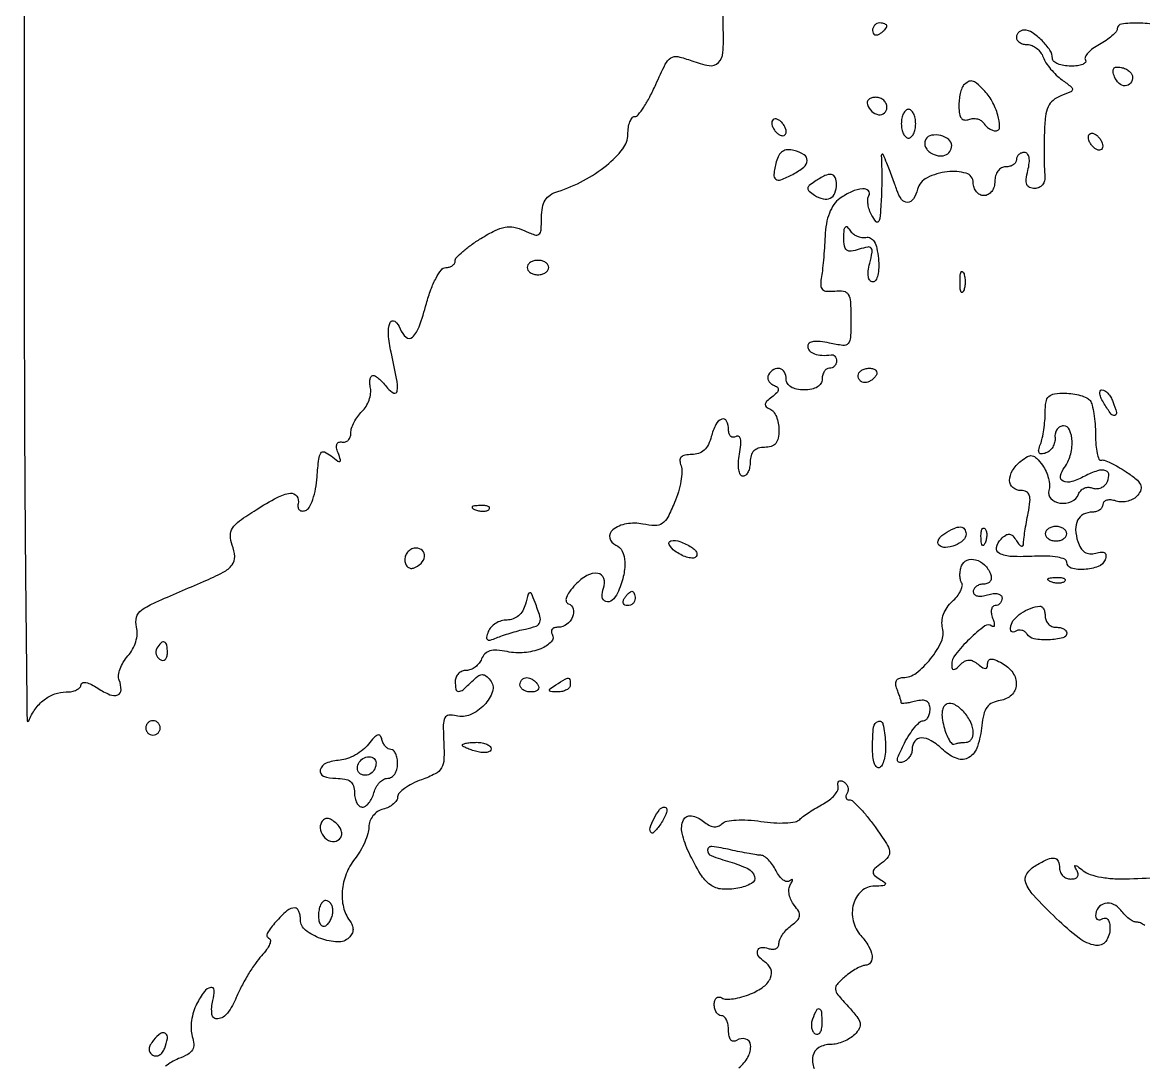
# Model space of a CAD drawing. Extents: x 0 to 4160, y 0 to 3120.
# Drawn here: x -0.1 to 155.7, y 2859.2 to 3004.1 of the extents above; entities that cross this region are included whole.
import ezdxf

# ---------------------------------------------------------------- set-up
doc = ezdxf.new("R2010")
doc.units = 0

msp = doc.modelspace()

# ---------------------------------------------------------------- linework, layer by layer
for points in [[(4159.499279, 606.274193, 0.000001), (4159.667734, 974.478125, 0.000057)], [(757.647081, 3119.740147, 0.000002), (520.492565, 3119.487217, 0.4139)], [(1964.75, 0.149832, 0.000016), (2717.930904, 0.232101, 0.000028), (3351.473438, 0.357111)], [(0.098539, 3009.277706, 0.000418), (0.101183, 2968.5, 0.000868), (0.164607, 2944.44298, 0.001501), (0.31213, 2924.441629, 0.000248), (0.501521, 2907.025806, 0.823733), (0.739662, 2906.982143, -0.062249), (1.634842, 2908.627104, -0.072426), (2.86992, 2909.907682, -0.077477), (4.34149, 2910.719722, -0.087622), (5.928571, 2911, 0.047419), (6.721357, 2911.075355, 0.067405), (7.391518, 2911.300522, 0.087565), (7.84333, 2911.632324, 0.193015), (8, 2912.023053, -0.335728), (8.195903, 2912.281926, -0.122614), (8.684386, 2912.297157, -0.062564), (9.43531, 2912.033381, -0.029326), (10.329826, 2911.519545, 0.044092), (11.999584, 2910.624811, 0.192827), (13.097856, 2910.59976, 0.316078), (13.568012, 2911.286481, 0.088849), (13.309818, 2912.635011, -0.121957), (13.223917, 2913.325938, -0.05545), (13.432737, 2914.218544, -0.050244), (13.876826, 2915.159402, -0.048578), (14.503949, 2916.004364, 0.05593), (15.168438, 2916.92766, 0.055457), (15.614032, 2917.977851, 0.058312), (15.801732, 2919.045769, 0.078479), (15.704708, 2920.021197, -0.130108), (15.708803, 2921.393107, -0.179771), (16.415202, 2922.387857, -0.045917), (18.38061, 2923.476392, -0.002402), (25, 2926.347239, 0.018409), (27.754388, 2927.648091, 0.106065), (28.991018, 2928.667447, 0.181642), (29.362346, 2929.823847, 0.078828), (29.02688, 2931.4293, -0.080261), (28.754709, 2932.750619, -0.160188), (29.041069, 2933.766669, -0.089215), (30.035558, 2934.791557, -0.014703), (32.331082, 2936.338825, -0.019059), (35.246522, 2938.029728, -0.087862), (37.096689, 2938.626841, -0.287356), (37.9756, 2938.231466, -0.206399), (38.17502, 2937.143936, 0.093263), (38.155632, 2936.656298, 0.17241), (38.339205, 2936.310231, 0.172941), (38.699476, 2936.158282, 0.09391), (39.181807, 2936.221656, 0.188153), (39.719366, 2936.665207, 0.043484), (40.209119, 2937.755879, 0.038356), (40.595323, 2939.216677, 0.027167), (40.811007, 2940.899534, -0.008729), (41.03604, 2943.376355, -0.119904), (41.340507, 2944.218979, -0.364188), (41.849587, 2944.369166, -0.06782), (42.748238, 2943.821814, 0.007984), (43.696976, 2943.075505, 0.269779), (43.971479, 2943.041414, 0.387677), (44.067063, 2943.25112, 0.011627), (43.723219, 2944.238004, -0.043015), (43.521299, 2944.96046, -0.137224), (43.564006, 2945.454763, -0.227557), (43.830063, 2945.709863, -0.128316), (44.285988, 2945.738004, 0.126257), (44.748386, 2945.764664, 0.124639), (45.143384, 2946.010539, 0.109895), (45.408124, 2946.445153, 0.082235), (45.5, 2947, -0.080223), (45.610214, 2947.682504, -0.038851), (45.953793, 2948.5, -0.037236), (46.453647, 2949.315342, -0.043957), (47.044828, 2950, 0.06241), (47.608483, 2950.703528, 0.050901), (48.027718, 2951.573437, 0.05271), (48.24906, 2952.469955, 0.086232), (48.221504, 2953.25, -0.037464), (48.132162, 2953.920559, -0.063126), (48.170964, 2954.485938, -0.092839), (48.322602, 2954.86586, -0.256912), (48.566433, 2955, -0.14809), (48.925144, 2954.891375, -0.030153), (49.460276, 2954.485938, -0.029356), (50.047053, 2953.91996, -0.023864), (50.607954, 2953.25, 0.123458), (51.467946, 2952.560484, 0.516443), (51.946474, 2952.836562, 0.071451), (51.861488, 2954.584665, 0.009233), (51.080253, 2958.255326, -0.039599), (50.716123, 2960.680837, -0.112259), (50.976516, 2962.361335, -0.507715), (51.617142, 2962.527568, -0.1304), (52.36383, 2961.494256, 0.120372), (53.184663, 2960.309758, 0.391418), (54.057163, 2960.328054, 0.116171), (54.990878, 2961.777262, 0.018799), (56, 2965, -0.02259), (56.62116, 2966.932253, -0.033999), (57.349224, 2968.544459, -0.036762), (58.082227, 2969.699092, -0.237222), (58.680771, 2970, 0.067866), (59.185026, 2970.068761, 0.084479), (59.612476, 2970.269792, 0.099702), (59.898314, 2970.568202, 0.142231), (60, 2970.918441, -0.193381), (60.191851, 2971.395935, -0.021966), (61.049727, 2972.215856, -0.02401), (62.204786, 2973.132547, -0.017317), (63.573538, 2974.045449, -0.02076), (65.54694, 2975.154632, -0.072311), (66.928284, 2975.621879, -0.096485), (68.161766, 2975.60884, -0.056205), (69.573538, 2975.148447, 0.021696), (71.041834, 2974.554928, 0.250153), (71.636567, 2974.644501, 0.219319), (71.9409, 2975.202558, 0.016867), (72, 2976.954051, -0.043061), (72.121997, 2978.367986, -0.096144), (72.504492, 2979.372461, -0.10978), (73.195457, 2980.079046, -0.067808), (74.25, 2980.578703, 0.045486), (77.848897, 2982.091739, 0.048579), (81.030553, 2984.203532, 0.05413), (83.296295, 2986.495762, 0.169453), (84, 2988.512545, -0.036485), (84.069608, 2989.465189, -0.055073), (84.280004, 2990.26931, -0.072164), (84.587928, 2990.819774, -0.233272), (84.953206, 2991, 0.229453), (85.428238, 2991.23011, 0.021859), (86.203826, 2992.305352, 0.024417), (87.049721, 2993.741309, 0.016765), (87.872094, 2995.443752, -0.010937), (89.194628, 2998.265092, -0.132942), (89.979498, 2999.151793, -0.206252), (90.960094, 2999.32528, -0.032319), (92.880723, 2998.73892, 0.047581), (95.287658, 2998.083564, 0.241323), (96.573845, 2998.485444, 0.183378), (97.217807, 2999.883543, 0.027198), (97.263719, 3003.044069, -0.019205), (97.260959, 3004.94781, -0.072611)], [(157.413886, 3003.772329, 0.035811), (154.958891, 3003.980403, 0.035771), (152.590337, 3003.841563, 0.376612), (152, 3003.16898, -0.181878), (151.848267, 3002.765651, -0.033491), (151.275651, 3002.194412, -0.0321), (150.478322, 3001.584421, -0.024376), (149.534129, 3001.018266, 0.033931), (148.627655, 3000.45092, 0.053487), (147.946794, 2999.836754, 0.071701), (147.569997, 2999.270114, 0.254608), (147.593146, 2998.849286, -0.313075), (147.576019, 2998.527902, -0.129522), (147.212137, 2998.249478, -0.067203), (146.504171, 2998.060149, -0.031787), (145.559017, 2998, -0.039968), (144.579169, 2998.07845, -0.05925), (143.751711, 2998.314732, -0.077926), (143.188833, 2998.661425, -0.219216), (143, 2999.071429, 0.147453), (142.657954, 3000.206061, 0.049993), (141.554893, 3001.554893, 0.049993), (140.206061, 3002.657954, 0.147453), (139.071429, 3003, 0.09221), (138.662416, 3002.923923, 0.096076), (138.314732, 3002.70625, 0.099376), (138.082053, 3002.381541, 0.106313), (138, 3002, 0.151099), (138.117941, 3001.618634, 0.09843), (138.449844, 3001.29375, 0.081424), (138.94588, 3001.074614, 0.063461), (139.531385, 3001, -0.10178), (140.165592, 3000.869549, -0.067544), (140.804674, 3000.485938, -0.064038), (141.351556, 2999.919013, -0.070738), (141.715531, 2999.25, 0.055851), (142.106567, 2998.477529, 0.028082), (142.756942, 2997.597304, 0.027483), (143.539782, 2996.752664, 0.036431), (144.344116, 2996.081249, -0.010052), (145.61624, 2995.12846, -0.252864), (145.785078, 2994.742644, -0.278476), (145.547801, 2994.414484, -0.011816), (144.15997, 2993.863473, 0.083506), (143.083028, 2993.245516, 0.116081), (142.41066, 2992.364917, 0.077418), (142.039323, 2991.004417, 0.021263), (141.884846, 2988.782224, 0.004673), (141.853837, 2987.01442, 0.004653), (141.855809, 2985.243841, 0.004563), (141.88605, 2983.696858, 0.018177), (141.947704, 2982.75, -0.084597), (141.901291, 2982.062628, -0.110417), (141.624458, 2981.498432, -0.117978), (141.150794, 2981.130949, -0.106641), (140.543806, 2981, -0.100165), (139.832707, 2981.143898, -0.204472), (139.444361, 2981.54593, -0.124075), (139.357638, 2982.278626, -0.029215), (139.589356, 2983.5, 0.032626), (139.779363, 2984.540175, 0.076525), (139.749972, 2985.327651, 0.131105), (139.514634, 2985.81387, 0.21819), (139.108408, 2986, 0.089013), (138.685217, 2985.924059, 0.095012), (138.325595, 2985.70625, 0.099907), (138.085003, 2985.381498, 0.110058), (138, 2985, -0.148195), (137.884432, 2984.618646, -0.098894), (137.559375, 2984.29375, -0.082425), (137.073457, 2984.074694, -0.064853), (136.5, 2984, 0.130775), (135.924246, 2983.846791, 0.10214), (135.4375, 2983.416667, 0.08892), (135.111864, 2982.769411, 0.072314), (135, 2982, -0.072314), (134.888136, 2981.230589, -0.08892), (134.5625, 2980.583333, -0.10214), (134.075754, 2980.153209, -0.130775), (133.5, 2980, -0.119195), (132.927879, 2980.138353, -0.100663), (132.440625, 2980.528515, -0.092209), (132.113421, 2981.112026, -0.081973), (132, 2981.799199, 0.333731), (131.020735, 2983.10294, 0.1006), (128.391773, 2983.318565, 0.084683), (125.571035, 2982.484025, 0.217957), (124.25729, 2980.875875, -0.07693), (123.677097, 2979.538537, -0.245805), (122.862006, 2979.065495, -0.252712), (122.027338, 2979.469986, -0.079881), (121.385086, 2980.75, 0.007965), (121.114128, 2981.563406, 0.0041), (120.750372, 2982.573438, 0.004073), (120.35901, 2983.606816, 0.006143), (119.999709, 2984.5, 0.004803), (119.478679, 2985.717543, 0.469341), (119.319259, 2985.763246, 0.255337), (119.213788, 2985.556817, 0.00308), (119.266423, 2984, -0.010053), (119.289691, 2982.828084, -0.005102), (119.274267, 2981.353125, -0.005065), (119.227379, 2979.830811, -0.007539), (119.152776, 2978.5, -0.007899), (119.004799, 2976.800966, -0.171863), (118.793489, 2976.355673, -0.460142), (118.491983, 2976.378386, -0.026446), (117.915469, 2977.25792, -0.046456), (117.569277, 2978.003913, -0.048398), (117.372581, 2978.790874, -0.053382), (117.343042, 2979.501511, -0.122724), (117.504895, 2980.00792, 0.346767), (117.427629, 2980.682688, 0.226308), (116.652472, 2980.960456, 0.08044), (115.08692, 2980.541352, 0.052364), (113.465453, 2979.598397, 0.082257), (112.631295, 2978.747185, 0.058992), (111.999367, 2977.57176, 0.05042), (111.583556, 2976.096248, 0.033601), (111.396253, 2974.348397, -0.006613), (111.310626, 2972.728344, -0.005846), (111.17937, 2971.042967, -0.00588), (111.025486, 2969.527153, -0.017735), (110.871929, 2968.5, 0.052427), (110.793682, 2967.512933, 0.200546), (111.04084, 2966.961688, 0.176947), (111.633533, 2966.708867, 0.039622), (112.75, 2966.73821, -0.066584), (113.978782, 2966.704418, -0.223387), (114.626355, 2966.261367, -0.119), (114.932714, 2965.250731, -0.014362), (115, 2962.908755, -0.01128), (114.940956, 2960.291765, -0.170779), (114.606116, 2959.461664, -0.246263), (113.881607, 2959.183837, -0.02487), (112, 2959.5, 0.025486), (110.731117, 2959.711604, 0.063474), (109.792192, 2959.699871, 0.112318), (109.215074, 2959.480681, 0.251119), (109, 2959.079455, 0.189321), (109.248562, 2958.446525, 0.117852), (109.920819, 2957.998599, 0.081663), (110.962217, 2957.798141, 0.045983), (112.25, 2957.881579, -0.137085), (112.535622, 2957.848335, -0.119953), (112.779687, 2957.671464, -0.101574), (112.943594, 2957.373191, -0.075146), (113, 2957, -0.099038), (112.923658, 2956.618362, -0.097945), (112.70625, 2956.29375, -0.097945), (112.381638, 2956.076342, -0.099038), (112, 2956, 0.148195), (111.618646, 2955.884432, 0.098894), (111.29375, 2955.559375, 0.082425), (111.074694, 2955.073457, 0.064853), (111, 2954.5, -0.140575), (110.822179, 2953.88002, -0.118484), (110.333333, 2953.4, -0.088208), (109.543379, 2953.09863, -0.04716), (108.5, 2953, -0.04716), (107.456621, 2953.09863, -0.088208), (106.666667, 2953.4, -0.118484), (106.177821, 2953.88002, -0.140575), (106, 2954.5, 0.125318), (105.755997, 2955.458251, 0.212443), (105.110188, 2955.952736, 0.201131), (104.280291, 2955.816966, 0.115027), (103.552786, 2955.08541, 0.131168), (103.435792, 2954.697223, 0.121515), (103.522598, 2954.28988, 0.105191), (103.806541, 2953.925093, 0.078815), (104.243769, 2953.661541, -0.070984), (104.770726, 2953.354989, -0.268126), (104.906325, 2953.013767, -0.166028), (104.691344, 2952.59546, -0.028002), (104, 2952, 0.028352), (103.312653, 2951.407148, 0.16468), (103.096401, 2950.987634, 0.267188), (103.230083, 2950.645664, 0.072754), (103.75, 2950.340536, -0.136302), (104.229101, 2949.971461, -0.059938), (104.632812, 2949.272428, -0.053038), (104.907335, 2948.378718, -0.048049), (105, 2947.416667, -0.048265), (104.890621, 2946.286207, -0.125255), (104.543103, 2945.552083, -0.145999), (103.926783, 2945.13986, -0.07503), (103, 2945, 0.072254), (102.126841, 2944.873159, 0.124864), (101.5, 2944.5, 0.124864), (101.126841, 2943.873159, 0.072254), (101, 2943, -0.04874), (100.925213, 2942.234616, -0.06874), (100.70206, 2941.5875, -0.088924), (100.373019, 2941.151706, -0.188873), (99.985738, 2941, -0.281859), (99.624855, 2941.220993, -0.080049), (99.413951, 2941.874637, -0.053524), (99.369205, 2942.859302, -0.02822), (99.51341, 2944.07612, 0.019703), (99.689007, 2945.369074, 0.073133), (99.647666, 2946.188302, 0.218069), (99.404835, 2946.524277, 0.27383), (99.027673, 2946.517103, -0.13402), (98.63733, 2946.401841, -0.190489), (98.301879, 2946.526499, -0.142334), (98.075552, 2946.890916, -0.068355), (98, 2947.440983, 0.109997), (97.728401, 2948.660621, 0.394992), (97.053303, 2948.930426, 0.185003), (96.207981, 2948.161626, 0.055305), (95.589356, 2946.5, -0.054292), (95.18437, 2945.405449, -0.091206), (94.597088, 2944.624468, -0.102396), (93.824219, 2944.161144, -0.084188), (92.873959, 2944, 0.044673), (91.939283, 2943.916324, 0.158344), (91.415566, 2943.635193, 0.205273), (91.234753, 2943.153568, 0.080329), (91.383076, 2942.444103, -0.105168), (91.515206, 2941.608589, -0.030011), (91.366713, 2940.296892, -0.028793), (91.015706, 2938.799822, -0.026983), (90.488956, 2937.319325, -0.021534), (89.543164, 2935.30428, -0.123844), (88.764726, 2934.431518, -0.157962), (87.763503, 2934.14069, -0.041712), (86.08611, 2934.332778, 0.091414), (83.789948, 2934.367395, 0.122996), (81.891858, 2933.53789, 0.291151), (81.481257, 2932.403856, 0.251388), (82.321192, 2931.430242, -0.196437), (83.208975, 2930.595956, -0.098215), (83.57043, 2929.070917, -0.070921), (83.356989, 2927.039523, -0.043256), (82.567713, 2924.755744, -0.107051), (81.823187, 2923.739949, -0.27068), (80.957627, 2923.56781, -0.295953), (80.442853, 2924.227078, -0.113957), (80.611848, 2925.430874, 0.167167), (80.659539, 2926.787602, 0.295251), (79.83493, 2927.48283, 0.161756), (78.30895, 2927.18231, 0.076547), (76.715966, 2925.9255, 0.026106), (75.88442, 2924.933881, 0.073658), (75.45311, 2924.141687, 0.152281), (75.425766, 2923.587291, 0.2543), (75.736379, 2923.25454, -0.254408), (76.388632, 2922.555515, -0.166362), (76.301648, 2921.430336, -0.129278), (75.485965, 2920.387949, -0.163863), (74.333994, 2920, 0.067716), (73.821259, 2919.930239, 0.141343), (73.480938, 2919.720988, 0.1907), (73.363575, 2919.410899, 0.135449), (73.468991, 2919.050173, -0.344515), (73.350448, 2917.976714, -0.106383), (71.900661, 2917.015879, -0.071557), (69.59384, 2916.474679, -0.071362), (67.225773, 2916.604845, 0.030681), (65.801792, 2916.799786, 0.088102), (64.812716, 2916.699507, 0.127509), (64.133789, 2916.301311, 0.105463), (63.675296, 2915.596218, -0.076483), (63.326665, 2914.986014, -0.064855), (62.792855, 2914.468889, -0.066802), (62.162592, 2914.119164, -0.093567), (61.531385, 2914, 0.096942), (60.946902, 2913.885603, 0.097427), (60.449844, 2913.559375, 0.098422), (60.117025, 2913.072412, 0.101174), (60, 2912.5, 0.045608), (60.101139, 2911.393522, 0.358391), (60.467971, 2911.084399, 0.184745), (61.091889, 2911.314556, 0.016658), (62.329264, 2912.472121, -0.032543), (63.143001, 2913.186307, -0.148347), (63.725593, 2913.406081, -0.183181), (64.260118, 2913.242977, -0.054946), (64.882686, 2912.641355, -0.257458), (65.180612, 2911.081752, -0.112278), (64.063474, 2909.213156, -0.097988), (62.101779, 2907.833345, -0.169963), (60.138275, 2907.674091, 0.081856), (59.107684, 2907.769621, 0.268845), (58.563469, 2907.400341, 0.113718), (58.343959, 2906.431798, 0.011856), (58.408015, 2904.086119, -0.020735), (58.43136, 2901.641327, -0.125136), (58.082346, 2900.431665, -0.143968), (57.221007, 2899.621235, -0.030512), (55.30855, 2898.79461, 0.029571), (54.041775, 2898.249895, 0.039557), (52.971887, 2897.602308, 0.044362), (52.216758, 2896.950579, 0.194939), (52, 2896.415743, -0.146881), (51.852555, 2895.924653, -0.070455), (51.4125, 2895.426982, -0.060604), (50.76498, 2894.99808, -0.052094), (50, 2894.710251, 0.0816), (49.216837, 2894.36181, 0.077914), (48.572016, 2893.776603, 0.079472), (48.146993, 2893.033772, 0.090519), (48, 2892.228478, -0.073068), (47.864005, 2891.302834, -0.030567), (47.427297, 2890.11703, -0.029432), (46.796573, 2888.884008, -0.033724), (46.050374, 2887.79117, 0.073476), (44.852039, 2885.697402, 0.072611), (44.304156, 2883.338033, 0.077465), (44.46698, 2881.062036, 0.106168), (45.334538, 2879.207618, -0.066296), (45.692221, 2878.578149, -0.105935), (45.798432, 2877.971247, -0.110538), (45.645687, 2877.392441, -0.076952), (45.245118, 2876.845118, -0.211521), (43.687107, 2876.243507, -0.076038), (41.304206, 2876.726989, -0.077215), (39.207456, 2877.889078, -0.230988), (38.504241, 2879.320743, 0.043275), (38.447532, 2879.955841, 0.062355), (38.280933, 2880.494215, 0.081141), (38.037101, 2880.861095, 0.204634), (37.75, 2880.988823, 0.182973), (36.612458, 2880.577397, 0.036547), (35.053561, 2879.028912, 0.041033), (33.877175, 2877.427832, 0.483268), (34.106175, 2876.797942, -0.318492), (34.321519, 2876.504062, -0.101343), (34.215254, 2875.940239, -0.059655), (33.792102, 2875.179198, -0.030861), (33.099686, 2874.337375, 0.034996), (32.228479, 2873.260165, 0.016213), (31.244976, 2871.751377, 0.01597), (30.31, 2870.092788, 0.021403), (29.576967, 2868.529965, -0.058208), (28.353393, 2866.353062, -0.206644), (27.006123, 2865.554787, -0.415161), (26.192227, 2866.186027, -0.095258), (26.319262, 2868.112859, 0.066352), (26.497404, 2869.550699, 0.475996), (26.022636, 2869.929185, 0.185621), (25.137543, 2869.346063, 0.032457), (24.063772, 2867.61916, 0.050911), (23.625537, 2866.552015, 0.038758), (23.36138, 2865.315416, 0.039731), (23.296445, 2864.104067, 0.070483), (23.461934, 2863.119936, -0.061663), (23.666817, 2862.020021, -0.153802), (23.47128, 2861.235351, -0.12808), (22.827084, 2860.614944, -0.03714), (21.567141, 2860.025527, 0.040266), (20.583671, 2859.557944, 0.048183), (19.7496, 2858.961751, 0.055209)], [(99.406078, 2858.747461, 0.098534), (100.692306, 2860.250435, 0.148135), (101.06164, 2861.923411, 0.316168), (100.379817, 2862.750713, 0.208607), (99.111803, 2862.569098, -0.14696), (98.661587, 2862.44849, -0.218283), (98.301562, 2862.626824, -0.127254), (98.070807, 2863.132754, -0.04372), (98, 2863.940983, 0.0466), (97.926392, 2864.729059, 0.066561), (97.70625, 2865.395164, 0.086673), (97.381985, 2865.844577, 0.195654), (97, 2866, -0.153634), (96.618621, 2866.120018, -0.097988), (96.29375, 2866.457961, -0.080552), (96.074545, 2866.962904, -0.062283), (96, 2867.559017, -0.071041), (96.078282, 2868.107202, -0.146361), (96.31148, 2868.467568, -0.189408), (96.657374, 2868.586591, -0.12835), (97.060357, 2868.462697, 0.13785), (97.662691, 2868.289754, 0.036338), (98.672754, 2868.357548, 0.034042), (99.857175, 2868.607175, 0.029239), (101.060357, 2869.025001, 0.061146), (102.858896, 2870.042484, 0.131964), (103.840726, 2871.278192, 0.201525), (103.854383, 2872.489412, 0.159014), (103, 2873.5, -0.09508), (102.183838, 2874.249979, -0.228989), (102.0345, 2875.03569, -0.304976), (102.542591, 2875.478072, -0.123307), (103.5, 2875.361626, 0.072462), (104.080071, 2875.230854, 0.125091), (104.564638, 2875.314943, 0.155867), (104.88186, 2875.598808, 0.133686), (105, 2876.032769, -0.105652), (105.121213, 2876.600005, -0.044955), (105.502974, 2877.281067, -0.041822), (106.057145, 2877.960305, -0.042898), (106.712253, 2878.531545, 0.037338), (107.564383, 2879.258087, 0.162463), (107.859639, 2879.842185, 0.169687), (107.738537, 2880.471016, 0.041599), (107.126163, 2881.347983, -0.063764), (106.685435, 2882.042641, -0.061893), (106.428468, 2882.832901, -0.067067), (106.385106, 2883.595204, -0.112005), (106.574235, 2884.206195, 0.016796), (106.823297, 2884.673493, 0.148851), (106.860203, 2884.901373, 0.53699), (106.761375, 2884.94914, 0.050261), (106.499585, 2884.755926, -0.233329), (106.100749, 2884.642193, -0.112371), (105.599737, 2884.856662, -0.074404), (105.066253, 2885.381059, -0.0433), (104.589259, 2886.143728, 0.034017), (104.098712, 2886.9614, 0.04036), (103.52622, 2887.656384, 0.044657), (102.95894, 2888.145767, 0.150795), (102.5, 2888.299497, -0.032543), (101.924263, 2888.350845, -0.005558), (100.839063, 2888.531689, -0.006041), (99.567603, 2888.774009, -0.005354), (98.25, 2889.056384, 0.024452), (95.655865, 2889.509515, 0.437052), (95.075888, 2889.020974, 0.32267), (95.577421, 2888.251367, 0.022429), (98.171653, 2887.379703, -0.040296), (100.666478, 2886.441074, -0.211546), (101.60279, 2885.359322, -0.360067), (101.195064, 2884.380592, -0.073933), (99.29181, 2883.713228, -0.066818), (97.081342, 2883.588838, -0.13863), (95.47328, 2884.180802, -0.100123), (94.087002, 2885.68996, -0.02509), (92.495933, 2888.649814, -0.05215), (91.542342, 2891.355389, -0.168148), (91.727327, 2893.22685, -0.344488), (92.822028, 2893.790628, -0.126873), (94.5, 2893, 0.047482), (95.253306, 2892.48703, 0.094995), (95.936028, 2892.265684, 0.120162), (96.543944, 2892.335954, 0.108204), (97.078383, 2892.678383, -0.149074), (97.748582, 2893.035367, -0.033564), (99.045095, 2893.200067, -0.030784), (100.676193, 2893.196319, -0.021695), (102.5, 2893, 0.022036), (104.277249, 2892.809917, 0.02862), (105.914771, 2892.801304, 0.029354), (107.239255, 2892.948468, 0.155242), (107.879815, 2893.279815, -0.038206), (108.401807, 2893.727598, -0.012373), (109.237702, 2894.309217, -0.012256), (110.202362, 2894.912197, -0.013474), (111.165816, 2895.447569, 0.043921), (112.038668, 2896.00462, 0.054476), (112.733618, 2896.671332, 0.064411), (113.162254, 2897.342065, 0.165905), (113.225223, 2897.906083, -0.075431), (113.196449, 2898.334546, -0.208884), (113.336982, 2898.594646, -0.223338), (113.614299, 2898.657859, -0.084759), (113.991535, 2898.505231, -0.088188), (114.345369, 2898.188901, -0.094717), (114.557801, 2897.777358, -0.100026), (114.596908, 2897.33539, -0.111063), (114.457295, 2896.930902, 0.073504), (114.30386, 2896.574795, 0.149857), (114.31514, 2896.273452, 0.18818), (114.48525, 2896.074305, 0.123589), (114.781271, 2896, -0.18696), (115.268403, 2895.811254, -0.017641), (116.201179, 2894.898438, -0.02068), (117.263287, 2893.686437, -0.014805), (118.352146, 2892.25, -0.00948), (119.943032, 2889.924867, -0.100729), (120.366729, 2888.865024, -0.21611), (120.169173, 2888.078702, -0.06656), (119.266729, 2887.210515, 0.021761), (118.323162, 2886.45271, 0.185585), (118.075348, 2885.980907, 0.246898), (118.243304, 2885.544606, 0.038885), (119.004871, 2884.975828, -0.023436), (119.725267, 2884.47167, -0.413109), (119.758691, 2884.215629, -0.21964), (119.444274, 2884.050066, -0.01135), (118.269052, 2884.015313, 0.183751), (116.465055, 2883.314964, 0.143327), (115.353097, 2881.510732, 0.124808), (115.308187, 2879.180983, 0.127307), (116.381479, 2877.130965, -0.050214), (117.45392, 2875.676097, -0.096182), (117.940087, 2874.315167, -0.184298), (117.740965, 2873.39529, -0.253509), (117.011431, 2873, 0.101644), (116.508842, 2872.896763, 0.026355), (115.763951, 2872.529672, 0.025691), (114.941371, 2872.01172, 0.023699), (114.152893, 2871.398882, 0.030585), (113.072736, 2870.35306, 0.215801), (112.85156, 2869.675012, 0.147963), (113.177242, 2868.912299, 0.012512), (114.605582, 2867.291574, -0.018595), (115.832599, 2865.864673, -0.110165), (116.261304, 2864.985266, -0.183975), (116.163712, 2864.23725, -0.073075), (115.535549, 2863.392692, -0.059117), (114.858622, 2862.85936, -0.039012), (113.974906, 2862.409103, -0.039025), (113.032492, 2862.101779, -0.059374), (112.178417, 2862, 0.133242), (110.543113, 2861.556342, 0.211549), (109.709147, 2860.397997, 0.15231), (109.874979, 2858.662211, 0.067344)], [(155.847358, 2878.528773, 0.038102), (155.220333, 2878.890345, 0.112193), (154.737798, 2879, -0.118471), (154.26313, 2879.11407, -0.04178), (153.664313, 2879.485503, -0.038641), (153.04951, 2880.020338, -0.036574), (152.511946, 2880.652775, 0.129321), (151.500927, 2881.474049, 0.161649), (150.305138, 2881.599429, 0.181187), (149.366374, 2880.991679, 0.160807), (149, 2879.881966, 0.117858), (149.079239, 2879.550471, 0.186277), (149.29375, 2879.357263, 0.154201), (149.617617, 2879.338175, 0.076764), (150, 2879.5, -0.188949), (150.37834, 2879.568878, -0.185619), (150.70625, 2879.363078, -0.110482), (150.928232, 2878.870229, -0.050824), (151, 2878.166006, -0.156398), (150.41132, 2876.330047, -0.289883), (149.015254, 2875.762814, -0.119202), (146.701663, 2876.783957, -0.02956), (143.542646, 2879.510445, -0.011812), (140.37503, 2882.737968, -0.098307), (139.298021, 2884.469557, -0.248546), (139.459524, 2885.736593, -0.10776), (140.75, 2886.919901, -0.024314), (142.35575, 2887.753414, -0.140582), (143.291202, 2887.895602, -0.274155), (143.814373, 2887.486498, -0.093265), (144, 2886.5, 0.103052), (144.119235, 2885.927627, 0.098802), (144.457961, 2885.440625, 0.09695), (144.963945, 2885.114295, 0.095165), (145.559017, 2885, 0.066197), (146.166857, 2885.080828, 0.185208), (146.508155, 2885.330022, 0.202208), (146.578047, 2885.725716, 0.079362), (146.367059, 2886.25, -0.030485), (146.096711, 2886.769236, -0.577082), (146.183543, 2886.888905, -0.136662), (146.493378, 2886.766823, -0.008573), (147.274271, 2886.155582, 0.093526), (148.257118, 2885.62531, 0.034006), (149.801275, 2885.246988, 0.030601), (151.675209, 2885.037933, 0.024154), (153.716229, 2885.034629, -0.0054), (158.371476, 2885.201727, -0.076148)]]:
    msp.add_lwpolyline(points, format="xyb")
for points in [[(118, 3002.940983, 0.108972), (118.078288, 3002.586039, 0.182303), (118.29375, 3002.3746, 0.161196), (118.6179, 3002.343488, 0.082592), (119, 3002.5, 0.029505), (119.382774, 3002.768994, 0.035638), (119.70625, 3003.066025, 0.038439), (119.934461, 3003.34829, 0.151918), (120, 3003.559017, 0.210953), (119.92554, 3003.727648, 0.081139), (119.70625, 3003.870461, 0.061769), (119.382849, 3003.967655, 0.042167), (119, 3004, 0.105053), (118.618444, 3003.918938, 0.099167), (118.29375, 3003.688914, 0.09642), (118.076123, 3003.345238, 0.093332)], [(154.127821, 2996.525, -0.162576), (153.850833, 2995.628265, -0.242341), (153.134707, 2995.261463, -0.187152), (152.257045, 2995.604075, -0.116064), (151.626714, 2996.530385, -0.049503), (151.430496, 2997.246378, -0.200672), (151.53038, 2997.677779, -0.228595), (151.893064, 2997.874843, -0.063478), (152.556328, 2997.822649, -0.056686), (153.15046, 2997.626703, -0.064696), (153.657046, 2997.308372, -0.074691), (154.00395, 2996.921862, -0.14082)], [(130.666667, 2995.333333, 0.111534), (130.409254, 2994.925702, 0.030057), (130.195833, 2994.186303, 0.028879), (130.049074, 2993.294845, 0.026362), (130, 2992.364718, 0.03933), (130.078913, 2991.363049, 0.128932), (130.343623, 2990.760096, 0.202772), (130.786801, 2990.517677, 0.11724), (131.398849, 2990.599558, -0.078162), (131.982996, 2990.72431, -0.076891), (132.580711, 2990.66489, -0.081902), (133.099907, 2990.435515, -0.109884), (133.457866, 2990.068174, 0.060989), (133.785184, 2989.659581, 0.051075), (134.220319, 2989.313776, 0.053243), (134.691938, 2989.078313, 0.089405), (135.126405, 2989, 0.417965), (135.668151, 2989.548721, 0.068804), (135.420683, 2991.184085, 0.053437), (134.600874, 2993.154081, 0.071189), (133.439497, 2994.70336, 0.019107), (132.452568, 2995.617611, 0.121994), (131.847794, 2995.921922, 0.192797), (131.313056, 2995.836988, 0.061819)], [(117.284722, 2992.645833, 0.127134), (117.894015, 2991.704935, 0.150742), (118.846681, 2991.251784, 0.217945), (119.65138, 2991.487033, 0.217642), (120, 2992.25, 0.107024), (119.882966, 2992.790504, 0.099487), (119.551215, 2993.250521, 0.095879), (119.05546, 2993.558927, 0.091588), (118.472222, 2993.666667, 0.067552), (117.913207, 2993.590795, 0.110515), (117.493186, 2993.366797, 0.144448), (117.277961, 2993.03382, 0.153349)], [(122, 2990, 0.048028), (122.073693, 2989.234582, 0.068025), (122.29375, 2988.5875, 0.088204), (122.618118, 2988.151477, 0.191087), (123, 2988, 0.191087), (123.381882, 2988.151477, 0.088204), (123.70625, 2988.5875, 0.068025), (123.926307, 2989.234582, 0.048028), (124, 2990, 0.048028), (123.926307, 2990.765418, 0.068025), (123.70625, 2991.4125, 0.088204), (123.381882, 2991.848523, 0.191087), (123, 2992, 0.191087), (122.618118, 2991.848523, 0.088204), (122.29375, 2991.4125, 0.068025), (122.073693, 2990.765418, 0.048028)], [(104, 2990.118034, 0.085235), (104.073533, 2989.689814, 0.053414), (104.29375, 2989.230237, 0.051777), (104.617474, 2988.810561, 0.064269), (105, 2988.5, 0.076764), (105.382383, 2988.338175, 0.154201), (105.70625, 2988.357263, 0.186277), (105.920761, 2988.550471, 0.117858), (106, 2988.881966, 0.085235), (105.926467, 2989.310186, 0.053414), (105.70625, 2989.769763, 0.051777), (105.382526, 2990.189439, 0.064269), (105, 2990.5, 0.076764), (104.617617, 2990.661825, 0.154201), (104.29375, 2990.642737, 0.186277), (104.079239, 2990.449529, 0.117858)], [(150, 2986.881966, -0.117858), (149.920761, 2986.550471, -0.186277), (149.70625, 2986.357263, -0.154201), (149.382383, 2986.338175, -0.076764), (149, 2986.5, -0.064269), (148.617474, 2986.810561, -0.051777), (148.29375, 2987.230237, -0.053414), (148.073533, 2987.689814, -0.085235), (148, 2988.118034, -0.117858), (148.079239, 2988.449529, -0.186277), (148.29375, 2988.642737, -0.154201), (148.617617, 2988.661825, -0.076764), (149, 2988.5, -0.064269), (149.382526, 2988.189439, -0.051777), (149.70625, 2987.769763, -0.053414), (149.926467, 2987.310186, -0.085235)], [(125.40391, 2987.844523, 0.123763), (125.254545, 2987.373868, 0.100778), (125.328482, 2986.848631, 0.090729), (125.615754, 2986.348859, 0.078805), (126.074139, 2985.95418, 0.089283), (127.106162, 2985.547376, 0.132278), (128.071141, 2985.610813, 0.162225), (128.743976, 2986.122647, 0.150835), (129, 2986.952028, 0.229967), (128.59168, 2987.792858, 0.106242), (127.472355, 2988.340417, 0.103795), (126.206751, 2988.38653, 0.214918)], [(104.625914, 2984.677495, 0.0284), (104.277485, 2982.949715, 0.27341), (104.552233, 2982.284279, 0.263257), (105.279244, 2982.18877, 0.026803), (106.914354, 2982.954163, 0.046729), (108.439353, 2983.96376, 0.213347), (108.911454, 2984.888046, 0.278118), (108.488418, 2985.679846, 0.070568), (107.086251, 2986.267194, 0.071724), (106.186386, 2986.368926, 0.136596), (105.496414, 2986.153875, 0.127534), (104.986281, 2985.59904, 0.05856)], [(110, 2981.984687, 0.026218), (109.20424, 2981.400424, 0.218419), (109.012661, 2981.008799, 0.230801), (109.189434, 2980.622109, 0.029212), (109.952254, 2980.065983, 0.08166), (111.148024, 2979.548274, 0.177104), (112.129678, 2979.651676, 0.188244), (112.773567, 2980.352416, 0.093019), (113, 2981.559017, 0.098018), (112.811603, 2982.510812, 0.26576), (112.2877, 2982.917803, 0.149819), (111.391005, 2982.776334, 0.03176)], [(117.091641, 2974.197214, -0.180574), (117.720931, 2974.104981, -0.135637), (118.226432, 2973.612396, -0.079297), (118.592897, 2972.668815, -0.029023), (118.813358, 2971.25, -0.02943), (118.861081, 2969.970373, -0.052747), (118.728058, 2968.928264, -0.075042), (118.447668, 2968.230637, -0.265709), (118.044306, 2968, -0.232069), (117.650054, 2968.193403, -0.124758), (117.428902, 2968.701628, -0.071807), (117.413424, 2969.523482, -0.030351), (117.617116, 2970.610606, 0.016827), (117.942433, 2972.120194, 0.21117), (117.808204, 2972.674406, 0.284804), (117.341548, 2972.85114, 0.02862), (116.136168, 2972.543218, -0.038875), (115.009872, 2972.279954, -0.205304), (114.409423, 2972.43524, -0.196822), (114.092644, 2972.983322, -0.035515), (114.015313, 2974.182612, -0.017188), (114.05774, 2975.217344, -0.15552), (114.22514, 2975.631736, -0.43168), (114.483203, 2975.648087, -0.063536), (114.856954, 2975.197214, 0.080106), (115.278185, 2974.721866, 0.066359), (115.854253, 2974.366064, 0.067625), (116.491478, 2974.178875, 0.09086)], [(70, 2970, 0.148195), (70.115568, 2969.618646, 0.098894), (70.440625, 2969.29375, 0.082425), (70.926543, 2969.074694, 0.064853), (71.5, 2969, 0.064853), (72.073457, 2969.074694, 0.082425), (72.559375, 2969.29375, 0.098894), (72.884432, 2969.618646, 0.148195), (73, 2970, 0.148195), (72.884432, 2970.381354, 0.098894), (72.559375, 2970.70625, 0.082425), (72.073457, 2970.925306, 0.064853), (71.5, 2971, 0.064853), (70.926543, 2970.925306, 0.082425), (70.440625, 2970.70625, 0.098894), (70.115568, 2970.381354, 0.148195)], [(130.662281, 2966.75, -0.174857), (130.474999, 2966.540618, -0.447206), (130.306058, 2966.601562, -0.078554), (130.189089, 2967.10856, -0.017491), (130.157895, 2968, -0.017491), (130.189089, 2968.89144, -0.078554), (130.306058, 2969.398438, -0.447206), (130.474999, 2969.459382, -0.174857), (130.662281, 2969.25, -0.057986), (130.818615, 2968.679992, -0.037979), (130.87034, 2968, -0.037979), (130.818615, 2967.320008, -0.057986)], [(118.5, 2955, -0.06081), (118.193797, 2954.617485, -0.051032), (117.7871, 2954.29375, -0.053229), (117.346558, 2954.073302, -0.089642), (116.940983, 2954, -0.105429), (116.581949, 2954.076556, -0.099231), (116.276414, 2954.29375, -0.096318), (116.071618, 2954.618268, -0.092995), (116, 2955, -0.153634), (116.120018, 2955.381379, -0.097988), (116.457961, 2955.70625, -0.080552), (116.962904, 2955.925455, -0.062283), (117.559017, 2956, -0.066118), (118.110654, 2955.926733, -0.138808), (118.478525, 2955.70625, -0.191142), (118.607943, 2955.379648, -0.139169)], [(151.41655, 2951.356872, -0.023359), (151.914968, 2949.851327, -0.420577), (151.68543, 2949.453433, -0.305166), (151.160953, 2949.63959, -0.019778), (150.203671, 2951.045478, -0.03178), (149.798919, 2951.795782, -0.067431), (149.60642, 2952.425859, -0.130593), (149.646578, 2952.834884, -0.31296), (149.884537, 2953, -0.147285), (150.275462, 2952.882291, -0.058929), (150.706429, 2952.517331, -0.051509), (151.108616, 2951.985515, -0.044569)], [(148.234687, 2951.5, -0.099629), (148.520665, 2950.884623, -0.019958), (148.758058, 2949.692187, -0.020366), (148.924877, 2948.258988, -0.017768), (148.984687, 2946.75, 0.01891), (149.044315, 2945.327718, 0.033493), (149.215814, 2944.166888, 0.039965), (149.458193, 2943.364989, 0.389485), (149.75, 2943.222384, -0.161362), (150.193873, 2943.208303, -0.020362), (151.092637, 2942.836343, -0.022213), (152.152842, 2942.28771, -0.016756), (153.267486, 2941.595917, -0.022304), (154.640758, 2940.587121, -0.108512), (155.241727, 2939.838538, -0.19129), (155.299605, 2939.136526, -0.09957), (154.876303, 2938.350955, -0.088295), (154.292365, 2937.857172, -0.066283), (153.513505, 2937.533888, -0.064987), (152.660426, 2937.421257, -0.077356), (151.858817, 2937.54481, 0.051254), (151.14696, 2937.692754, 0.088707), (150.546028, 2937.647928, 0.131572), (150.150393, 2937.42504, 0.201697), (150, 2937.067388, -0.133974), (149.888941, 2936.660347, -0.100468), (149.576711, 2936.313545, -0.087308), (149.109663, 2936.080182, -0.072426), (148.559017, 2936, 0.119443), (147.311717, 2935.697725, 0.160387), (146.501609, 2934.874243, 0.127978), (146.230578, 2933.56791, 0.064422), (146.531856, 2931.89963, 0.060174), (146.935834, 2931.013017, 0.113147), (147.482605, 2930.4526, 0.12495), (148.178544, 2930.219053, 0.082925), (149.021586, 2930.295394, -0.038833), (149.828841, 2930.440748, -0.179838), (150.279913, 2930.322998, -0.26029), (150.446121, 2929.979183, -0.077009), (150.318193, 2929.386815, -0.21474), (149.368034, 2928.444349, -0.073707), (147.428356, 2928.028628, -0.084379), (145.628902, 2928.217132, -0.336409), (145, 2929.046077, 0.309185), (144.722524, 2929.451902, 0.04794), (143.734574, 2929.731227, 0.03781), (142.303042, 2929.880861, 0.020073), (140.519201, 2929.860209, -0.021024), (137.318542, 2929.829239, -0.111161), (135.631228, 2930.26688, -0.33781), (135.232997, 2931.103949, -0.14549), (135.858307, 2932.258307, -0.046714), (136.518962, 2932.805836, -0.182244), (137.025744, 2932.928859, -0.178523), (137.494312, 2932.687467, -0.044526), (138.026328, 2931.991641, 0.031805), (138.391763, 2931.487652, 0.129326), (138.696853, 2931.268638, 0.352968), (138.895554, 2931.332999, 0.142276), (138.984687, 2931.625, -0.028094), (139.028404, 2932.250446, -0.005895), (139.179096, 2933.3375, -0.006164), (139.384615, 2934.596092, -0.005801), (139.625, 2935.875, 0.020321), (139.878904, 2937.481427, 0.10686), (139.793077, 2938.365385, 0.208138), (139.385656, 2938.829799, 0.110512), (138.625, 2939, -0.177902), (137.515176, 2939.407786, -0.219017), (137.054699, 2940.397872, -0.142802), (137.448423, 2941.769248, -0.078864), (138.608213, 2943.089808, -0.042942), (139.525804, 2943.726897, -0.179433), (140.178029, 2943.836155, -0.157648), (140.795651, 2943.497274, -0.031227), (141.612902, 2942.51471, -0.05078), (142.109824, 2941.666405, -0.044745), (142.450956, 2940.698952, -0.04724), (142.597435, 2939.762456, -0.09228), (142.50484, 2939.01525, 0.276825), (142.77389, 2937.88046, 0.169755), (144.042935, 2937.249224, 0.134095), (145.662426, 2937.479642, 0.201789), (146.636441, 2938.494963, -0.094386), (146.938635, 2938.98278, -0.09673), (147.396703, 2939.320354, -0.098961), (147.938947, 2939.455904, -0.103893), (148.481608, 2939.368684, 0.088065), (149.037268, 2939.261399, 0.079566), (149.6171, 2939.345325, 0.081178), (150.131626, 2939.603164, 0.097981), (150.498985, 2939.998357, 0.121843), (150.855372, 2941.106792, 0.341699), (150.430083, 2941.74207, 0.161017), (149.245105, 2941.745687, 0.043817), (147.5, 2941, -0.047648), (145.695205, 2940.245075, -0.179665), (144.491597, 2940.310845, -0.359185), (144.126211, 2941.028375, -0.10787), (144.68058, 2942.225834, 0.095348), (145.485818, 2943.857822, 0.072886), (145.730045, 2945.837863, 0.092023), (145.39639, 2947.432019, 0.304125), (144.548962, 2948, 0.126658), (144.054064, 2947.872591, 0.110619), (143.652751, 2947.517553, 0.098236), (143.408283, 2946.984953, 0.079879), (143.361111, 2946.357629, -0.082041), (143.308255, 2945.692917, -0.073486), (143.045205, 2945.052568, -0.075879), (142.61866, 2944.533592, -0.098868), (142.09065, 2944.221179, -0.063155), (141.480276, 2944.090417, -0.283773), (141.168452, 2944.248072, -0.197327), (141.101089, 2944.66541, -0.034211), (141.34065, 2945.445338, 0.03813), (141.594098, 2946.294083, 0.01652), (141.806316, 2947.45421, 0.016235), (141.951754, 2948.708675, 0.020741), (142, 2949.871208, -0.037845), (142.109954, 2951.32181, -0.163736), (142.500272, 2952.079105, -0.161178), (143.273136, 2952.453106, -0.036372), (144.75, 2952.539421, -0.032893), (145.856575, 2952.450598, -0.036021), (146.908002, 2952.21783, -0.03873), (147.765697, 2951.887821, -0.123737)], [(62.8125, 2936.316886, 0.051402), (63.359369, 2936.160852, 0.05415), (63.916927, 2936.123424, 0.060344), (64.402231, 2936.202593, 0.126455), (64.729167, 2936.395833, 0.296942), (64.77538, 2936.614691, 0.208169), (64.592839, 2936.799335, 0.077125), (64.112848, 2936.910055, 0.028489), (63.416667, 2936.921053, 0.018894), (62.670344, 2936.862007, 0.168741), (62.37858, 2936.720685, 0.470617), (62.395823, 2936.538436, 0.054073)], [(131, 2932.968615, -0.213623), (130.605974, 2932.088455, -0.085487), (129.461076, 2931.373214, -0.085286), (128.140378, 2931.081097, -0.211292), (127.235832, 2931.430834, -0.194428), (127.095009, 2931.762676, -0.119423), (127.189175, 2932.182889, -0.084794), (127.515633, 2932.633135, -0.052635), (128.02896, 2933.03906, -0.031906), (129.325947, 2933.747819, -0.11552), (130.240387, 2933.939205, -0.236265), (130.781381, 2933.652222, -0.156009)], [(133.683114, 2931.8125, -0.054073), (133.461564, 2931.395823, -0.470617), (133.279315, 2931.37858, -0.168741), (133.137993, 2931.670344, -0.018894), (133.078947, 2932.416667, -0.028489), (133.089945, 2933.112848, -0.077125), (133.200665, 2933.592839, -0.208169), (133.385309, 2933.77538, -0.296942), (133.604167, 2933.729167, -0.126455), (133.797407, 2933.402231, -0.060344), (133.876576, 2932.916927, -0.05415), (133.839148, 2932.359369, -0.051402)], [(142, 2933, 0.148195), (142.115568, 2932.618646, 0.098894), (142.440625, 2932.29375, 0.082425), (142.926543, 2932.074694, 0.064853), (143.5, 2932, 0.064853), (144.073457, 2932.074694, 0.082425), (144.559375, 2932.29375, 0.098894), (144.884432, 2932.618646, 0.148195), (145, 2933, 0.148195), (144.884432, 2933.381354, 0.098894), (144.559375, 2933.70625, 0.082425), (144.073457, 2933.925306, 0.064853), (143.5, 2934, 0.064853), (142.926543, 2933.925306, 0.082425), (142.440625, 2933.70625, 0.098894), (142.115568, 2933.381354, 0.148195)], [(53, 2929.416667, 0.077096), (53.089234, 2928.841384, 0.119977), (53.348828, 2928.414714, 0.144529), (53.735738, 2928.204183, 0.134046), (54.1875, 2928.229167, 0.113253), (55.250696, 2928.877068, 0.165501), (55.742973, 2929.846361, 0.244413), (55.459866, 2930.653027, 0.190724), (54.583333, 2931, 0.099038), (53.979073, 2930.879125, 0.097945), (53.465104, 2930.534896, 0.097945), (53.120875, 2930.020927, 0.099038)], [(92.856763, 2931.109687, -0.057216), (93.313163, 2930.741301, -0.11057), (93.560063, 2930.344988, -0.166144), (93.562786, 2929.987961, -0.175667), (93.345734, 2929.713676, -0.164032), (92.878524, 2929.605066, -0.05163), (92.16589, 2929.749473, -0.045259), (91.350458, 2930.088054, -0.036857), (90.547842, 2930.588676, -0.10721), (89.75565, 2931.481369, -0.502029), (89.991602, 2932.01212, -0.147421), (91.229558, 2931.924327, -0.050355)], [(134.391296, 2927.422681, -0.086733), (134.502155, 2926.856557, -0.150035), (134.371887, 2926.399247, -0.155392), (134.012336, 2926.104232, -0.094986), (133.468615, 2926, 0.070998), (132.907363, 2925.919901, 0.086457), (132.431406, 2925.686455, 0.100282), (132.113203, 2925.339649, 0.136467), (132, 2924.932612, 0.20676), (132.158106, 2924.566615, 0.136392), (132.569758, 2924.350135, 0.086344), (133.210739, 2924.323992, 0.043987), (134, 2924.5, -0.043987), (134.789261, 2924.676008, -0.086344), (135.430242, 2924.649865, -0.136392), (135.841894, 2924.433385, -0.20676), (136, 2924.067388, -0.089554), (135.92642, 2923.659869, -0.095201), (135.715469, 2923.313545, -0.099824), (135.400916, 2923.081838, -0.109407), (135.031385, 2923, 0.214926), (134.714919, 2922.857378, 0.133716), (134.531759, 2922.485938, 0.086433), (134.520546, 2921.920452, 0.048013), (134.690714, 2921.25, -0.022272), (134.887119, 2920.61503, -0.084808), (134.922719, 2920.20322, -0.355616), (134.803697, 2920.079567, -0.215987), (134.598723, 2920.143939, 0.359693), (133.608499, 2920.182743, 0.028745), (131.471845, 2918.350401, 0.031513), (129.514669, 2916.213125, 0.171254), (129, 2914.754545, 0.062868), (129.061884, 2914.264316, 0.34758), (129.259381, 2914.113985, 0.172467), (129.592265, 2914.239278, 0.020963), (130.176206, 2914.776206, -0.060657), (130.800892, 2915.26528, -0.128718), (131.385791, 2915.437937, -0.125475), (131.99033, 2915.303618, -0.05617), (132.676206, 2914.853762, 0.024634), (133.318566, 2914.372027, 0.161054), (133.701379, 2914.264082, 0.313138), (133.924656, 2914.434332, 0.078262), (134, 2914.912739, -0.135056), (134.127124, 2915.374787, -0.252738), (134.450762, 2915.568219, -0.111956), (135.035537, 2915.462183, -0.022262), (136, 2915, -0.116583), (137.489639, 2913.684191, -0.167383), (137.977969, 2912.007899, -0.194953), (137.311705, 2910.567693, -0.154037), (135.75, 2909.819551, 0.074445), (134.653245, 2909.49263, 0.125837), (133.917078, 2908.886692, 0.099268), (133.454825, 2907.889017, 0.034856), (133.192196, 2906.324471, -0.054426), (132.588792, 2903.427809, -0.174622), (131.398898, 2901.894255, -0.23634), (129.774937, 2901.729674, -0.097018), (127.842644, 2902.931973, 0.048032), (126.169362, 2904.214694, 0.136432), (124.772443, 2904.626771, 0.248705), (123.867707, 2904.165084, 0.154058), (123.5, 2903, -0.091239), (123.400099, 2902.457092, -0.069986), (123.108403, 2901.927801, -0.068925), (122.676419, 2901.492061, -0.082775), (122.166903, 2901.222301, -0.166932), (121.662228, 2901.226875, -0.346421), (121.464265, 2901.539876, -0.082548), (121.682103, 2902.33397, -0.011198), (122.442583, 2903.888968, -0.023017), (123.129892, 2905.080309, -0.030921), (123.864988, 2906.086134, -0.031739), (124.550653, 2906.81276, -0.189971), (125.02568, 2907, 0.162649), (125.397331, 2907.124182, 0.096159), (125.713794, 2907.474885, 0.077466), (125.927596, 2907.998336, 0.058352), (126, 2908.616631, 0.088371), (125.876533, 2909.30975, 0.181411), (125.521595, 2909.721454, 0.142059), (124.910009, 2909.857036, 0.047964), (124, 2909.710251, -0.014302), (123.232964, 2909.532937, -0.024927), (122.5875, 2909.436223, -0.02359), (122.101237, 2909.411054, -0.415545), (122, 2909.511832, 0.070775), (121.97114, 2909.714695, 0.006405), (121.821697, 2910.205726, 0.008211), (121.625472, 2910.788722, 0.006329), (121.393011, 2911.418213, -0.064871), (121.233228, 2912.080177, -0.148164), (121.327729, 2912.579899, -0.175742), (121.665804, 2912.889694, -0.09878), (122.218697, 2913, 0.166304), (124.065741, 2913.631816, 0.059224), (126.080315, 2915.614789, 0.059335), (127.564691, 2918.001127, 0.175187), (127.737669, 2919.895153, -0.084052), (127.655631, 2920.824266, -0.067892), (127.869838, 2921.804163, -0.063578), (128.359397, 2922.74964, -0.057681), (129.084896, 2923.57683, 0.039654), (129.758335, 2924.291124, 0.053271), (130.238152, 2925.039278, 0.064936), (130.470974, 2925.709956, 0.191805), (130.387806, 2926.181534, -0.091161), (130.210848, 2926.635409, -0.045997), (130.150538, 2927.248822, -0.043608), (130.204615, 2927.914275, -0.049581), (130.373533, 2928.531028, -0.207523), (131.137955, 2929.310508, -0.16525), (132.325421, 2929.379903, -0.125505), (133.565071, 2928.671981, -0.109386)], [(144.729167, 2926.395833, -0.126455), (144.402231, 2926.202593, -0.060344), (143.916927, 2926.123424, -0.05415), (143.359369, 2926.160852, -0.051402), (142.8125, 2926.316886, -0.054073), (142.395823, 2926.538436, -0.470617), (142.37858, 2926.720685, -0.168741), (142.670344, 2926.862007, -0.018894), (143.416667, 2926.921053, -0.028489), (144.112848, 2926.910055, -0.077125), (144.592839, 2926.799335, -0.208169), (144.77538, 2926.614691, -0.296942)], [(69.761623, 2923.196448, -0.069142), (69.388908, 2922.299534, -0.082681), (68.802304, 2921.598685, -0.087635), (68.051207, 2921.154463, -0.09006), (67.200608, 2921, 0.074324), (66.394933, 2920.879572, 0.064391), (65.615916, 2920.526669, 0.066859), (64.980274, 2920.00474, 0.096143), (64.595648, 2919.388659, 0.036051), (64.359275, 2918.608914, 0.293434), (64.480727, 2918.274721, 0.240164), (64.867022, 2918.204437, 0.026578), (65.738659, 2918.517255, -0.016685), (66.574027, 2918.835841, -0.008482), (67.643544, 2919.18318, -0.008416), (68.760091, 2919.504518, -0.012455), (69.75, 2919.745173, 0.031419), (71.245858, 2920.169474, 0.224246), (71.766393, 2920.684834, 0.166071), (71.783059, 2921.515434, 0.015986), (71.097719, 2923.446448, 0.007853), (70.591724, 2924.681913, 0.351305), (70.362621, 2924.80432, 0.283665), (70.150092, 2924.611126, 0.006108)], [(85, 2924, -0.105053), (84.918938, 2923.618444, -0.099167), (84.688914, 2923.29375, -0.09642), (84.345238, 2923.076123, -0.093332), (83.940983, 2923, -0.108972), (83.586039, 2923.078288, -0.182303), (83.3746, 2923.29375, -0.161196), (83.343488, 2923.6179, -0.082592), (83.5, 2924, -0.029505), (83.768994, 2924.382774, -0.035638), (84.066025, 2924.70625, -0.038439), (84.34829, 2924.934461, -0.151918), (84.559017, 2925, -0.210953), (84.727648, 2924.92554, -0.081139), (84.870461, 2924.70625, -0.061769), (84.967655, 2924.382849, -0.042167)], [(142, 2921.5, 0.099038), (142.114514, 2920.927543, 0.097945), (142.440625, 2920.440625, 0.097945), (142.927543, 2920.114514, 0.099038), (143.5, 2920, -0.050153), (144.073986, 2919.94228, -0.070131), (144.559375, 2919.770319, -0.090271), (144.885911, 2919.516597, -0.184599), (145, 2919.218108, -0.346945), (144.44457, 2918.514001, -0.050348), (142.507153, 2918.252062, -0.048359), (140.455273, 2918.381229, -0.217776), (139.480461, 2919.031615, 0.094403), (139.171523, 2919.368722, 0.096735), (138.762804, 2919.565076, 0.098957), (138.318117, 2919.59077, 0.103875), (137.906125, 2919.441982, -0.1082), (137.564108, 2919.321762, -0.240785), (137.311893, 2919.413863, -0.177582), (137.18799, 2919.709723, -0.062501), (137.225223, 2920.17567, -0.130984), (137.678142, 2921.078304, -0.061365), (138.665857, 2921.949271, -0.057484), (139.937235, 2922.619673, -0.069353), (141.25, 2922.929715, -0.200026), (141.535988, 2922.840809, -0.098173), (141.779687, 2922.538729, -0.072611), (141.944868, 2922.069008, -0.048333)], [(18.542705, 2917.069098, 0.108373), (18.401101, 2916.665803, 0.099685), (18.434921, 2916.22714, 0.095498), (18.639411, 2915.820631, 0.090427), (18.983688, 2915.510081, 0.136093), (19.36964, 2915.397824, 0.190788), (19.701458, 2915.524436, 0.140899), (19.925389, 2915.890269, 0.067432), (20, 2916.440983, 0.039415), (19.914842, 2917.519563, 0.25701), (19.592818, 2917.933879, 0.315493), (19.13314, 2917.838655, 0.050477)], [(71.5, 2912, -0.139169), (71.607943, 2911.620352, -0.191142), (71.478525, 2911.29375, -0.138808), (71.110654, 2911.073267, -0.066118), (70.559017, 2911, -0.062283), (69.962904, 2911.074545, -0.080552), (69.457961, 2911.29375, -0.097988), (69.120018, 2911.618621, -0.153634), (69, 2912, -0.092995), (69.071618, 2912.381732, -0.096318), (69.276414, 2912.70625, -0.099231), (69.581949, 2912.923444, -0.105429), (69.940983, 2913, -0.089642), (70.346558, 2912.926698, -0.053229), (70.7871, 2912.70625, -0.051032), (71.193797, 2912.382515, -0.06081)], [(76, 2912, -0.17131), (75.865757, 2911.619685, -0.095191), (75.485938, 2911.298248, -0.075283), (74.919445, 2911.083567, -0.055234), (74.25, 2911.015313, -0.011938), (73.271084, 2911.047261, -0.327416), (73.083458, 2911.201904, -0.309569), (73.169589, 2911.436556, -0.011213), (74, 2912, -0.007234), (75.26282, 2912.790433, -0.137048), (75.707705, 2912.914708, -0.364836), (75.938046, 2912.720828, -0.042895)], [(128.349867, 2909.334922, 0.171643), (127.914296, 2908.966876, 0.098707), (127.687444, 2908.309896, 0.067337), (127.686296, 2907.378237, 0.032032), (127.921814, 2906.199956, 0.024357), (128.247565, 2905.183126, 0.040137), (128.630961, 2904.36655, 0.049447), (129.013126, 2903.828976, 0.311313), (129.321947, 2903.75, -0.035228), (129.652466, 2903.846049, -0.016124), (130.094572, 2903.926562, -0.015876), (130.567501, 2903.981739, -0.021102), (131, 2904, 0.129981), (131.381354, 2904.100842, 0.100678), (131.70625, 2904.384481, 0.08866), (131.924751, 2904.808777, 0.074813), (132, 2905.30887, 0.113974), (131.6619, 2906.772833, 0.070749), (130.668585, 2908.239811, 0.077331), (129.423418, 2909.24668, 0.225515)], [(17, 2906, 0.099038), (17.076342, 2905.618362, 0.097945), (17.29375, 2905.29375, 0.097945), (17.618362, 2905.076342, 0.099038), (18, 2905, 0.099038), (18.381638, 2905.076342, 0.097945), (18.70625, 2905.29375, 0.097945), (18.923658, 2905.618362, 0.099038), (19, 2906, 0.099038), (18.923658, 2906.381638, 0.097945), (18.70625, 2906.70625, 0.097945), (18.381638, 2906.923658, 0.099038), (18, 2907, 0.099038), (17.618362, 2906.923658, 0.097945), (17.29375, 2906.70625, 0.097945), (17.076342, 2906.381638, 0.099038)], [(119.798168, 2904.065738, -0.033265), (119.809326, 2902.896686, -0.040208), (119.659129, 2901.809894, -0.044576), (119.385222, 2900.945293, -0.156594), (119.010875, 2900.506721, -0.328888), (118.606353, 2900.539932, -0.131149), (118.277123, 2901.028911, -0.060329), (118.064508, 2902.020296, -0.022691), (118, 2903.440983, -0.026471), (118.141635, 2906.114394, -0.290411), (118.780076, 2906.918378, -0.454145), (119.455391, 2906.533332, -0.030999)], [(47.940687, 2903.737477, -0.059495), (47.168644, 2902.942286, -0.042192), (46.139247, 2902.242588, -0.042634), (45.024551, 2901.734824, -0.067271), (43.997796, 2901.518256, 0.071187), (42.060301, 2901.093788, 0.251668), (41.248298, 2900.167774, 0.375123), (41.705128, 2899.313286, 0.090768), (43.416667, 2899, -0.041912), (44.651973, 2898.896271, -0.123436), (45.427083, 2898.556452, -0.152738), (45.854696, 2897.94314, -0.07658), (46, 2897, 0.052716), (46.0809, 2896.234809, 0.072558), (46.321251, 2895.5875, 0.092449), (46.676265, 2895.152739, 0.177236), (47.09362, 2895, 0.156018), (47.550651, 2895.146168, 0.068086), (48.019623, 2895.5875, 0.057927), (48.429173, 2896.234879, 0.048178), (48.710251, 2897, -0.060903), (49.013407, 2897.764694, -0.065681), (49.485993, 2898.4125, -0.073972), (50.048695, 2898.850737, -0.129214), (50.616631, 2899, 0.143115), (51.144167, 2899.154154, 0.099595), (51.593635, 2899.5875, 0.084175), (51.896468, 2900.23551, 0.067406), (52, 2901, 0.044381), (51.931911, 2901.765593, 0.064209), (51.727789, 2902.4125, 0.084055), (51.427474, 2902.84996, 0.203094), (51.073324, 2903, -0.134822), (50.694904, 2903.103928, -0.075774), (50.323883, 2903.408473, -0.066411), (50.016031, 2903.858851, -0.059698), (49.823324, 2904.390548, 0.108301), (49.577861, 2904.90629, 0.321629), (49.223043, 2905.011576, 0.127208), (48.715789, 2904.67417, 0.019752)], [(65, 2903.09362, -0.24384), (64.842465, 2902.789795, -0.106581), (64.4125, 2902.607123, -0.070464), (63.766322, 2902.575635, -0.040966), (63, 2902.710251, -0.016817), (62.233613, 2902.938458, -0.025621), (61.5875, 2903.192243, -0.023188), (61.102864, 2903.439563, -0.269386), (61, 2903.616631, -0.326917), (61.109555, 2903.766282, -0.029396), (61.5875, 2903.887385, -0.029316), (62.233356, 2903.972329, -0.018041), (63, 2904, -0.043375), (63.765641, 2903.933456, -0.063112), (64.4125, 2903.733751, -0.082769), (64.850443, 2903.440102, -0.206609)], [(49, 2901.166667, -0.108877), (48.811284, 2900.310297, -0.127543), (48.284736, 2899.669079, -0.144342), (47.566741, 2899.412785, -0.153624), (46.844208, 2899.596285, -0.216101), (46.429398, 2900.213724, -0.159804), (46.55481, 2901.037836, -0.132181), (47.184533, 2901.740389, -0.145303), (48.059017, 2902, -0.087308), (48.418314, 2901.936779, -0.094392), (48.723586, 2901.755208, -0.100145), (48.927786, 2901.484563, -0.112153)], [(88.796329, 2893.045478, -0.01756), (88.30589, 2892.318298, -0.030493), (87.842795, 2891.756569, -0.033321), (87.455414, 2891.392955, -0.38572), (87.264316, 2891.40235, -0.276739), (87.091579, 2892.091966, -0.045201), (87.630935, 2893.423464, -0.045225), (88.411845, 2894.653666, -0.232774), (89.115463, 2895, -0.31296), (89.353422, 2894.834884, -0.130593), (89.39358, 2894.425859, -0.067431), (89.201081, 2893.795782, -0.03178)], [(41.439996, 2892.902912, 0.199776), (41.262946, 2891.800299, 0.144957), (41.89111, 2890.710918, 0.161145), (42.956448, 2890.208998, 0.235238), (43.916394, 2890.55, 0.121987), (44.19245, 2891.027017, 0.121402), (44.214649, 2891.578638, 0.098995), (43.967246, 2892.165852, 0.059244), (43.469258, 2892.740044, 0.041974), (42.810344, 2893.245236, 0.123147), (42.272409, 2893.426581, 0.172564), (41.823914, 2893.306467, 0.103817)], [(41, 2879.940983, 0.047867), (41.071541, 2879.195401, 0.104212), (41.29375, 2878.66835, 0.181468), (41.621877, 2878.441401, 0.202618), (42, 2878.5, 0.08825), (42.382836, 2878.842344, 0.053305), (42.70625, 2879.359775, 0.051278), (42.925833, 2879.961978, 0.061875), (43, 2880.559017, 0.067639), (42.925146, 2881.109818, 0.08433), (42.70625, 2881.576711, 0.09965), (42.38134, 2881.888931, 0.142666), (42, 2882, 0.195654), (41.618015, 2881.844577, 0.086673), (41.29375, 2881.395164, 0.066561), (41.073608, 2880.729059, 0.0466)], [(109.650663, 2865.532025, 0.066719), (109.506898, 2864.926665, 0.072258), (109.533742, 2864.321649, 0.081026), (109.720854, 2863.809536, 0.126981), (110.043674, 2863.473008, 0.214542), (110.405148, 2863.42542, 0.177225), (110.719079, 2863.660421, 0.099152), (110.931736, 2864.193244, 0.045552), (111, 2864.940983, 0.020503), (110.936989, 2866.476999, 0.275668), (110.622791, 2866.917133, 0.395517), (110.205874, 2866.769457, 0.027681)], [(18.093942, 2862.613194, 0.042311), (17.617675, 2861.929072, 0.115204), (17.447636, 2861.367844, 0.161769), (17.568255, 2860.906961, 0.11057), (17.958505, 2860.525646, 0.14583), (18.408901, 2860.403921, 0.123842), (18.885127, 2860.536794, 0.101013), (19.315928, 2860.914532, 0.070914), (19.630601, 2861.479746, 0.051311), (20.000492, 2862.848815, 0.281237), (19.723725, 2863.527978, 0.330472), (19.055158, 2863.526089, 0.059295)]]:
    msp.add_lwpolyline(points, format="xyb", close=True)

doc.saveas('drawing.dxf')
